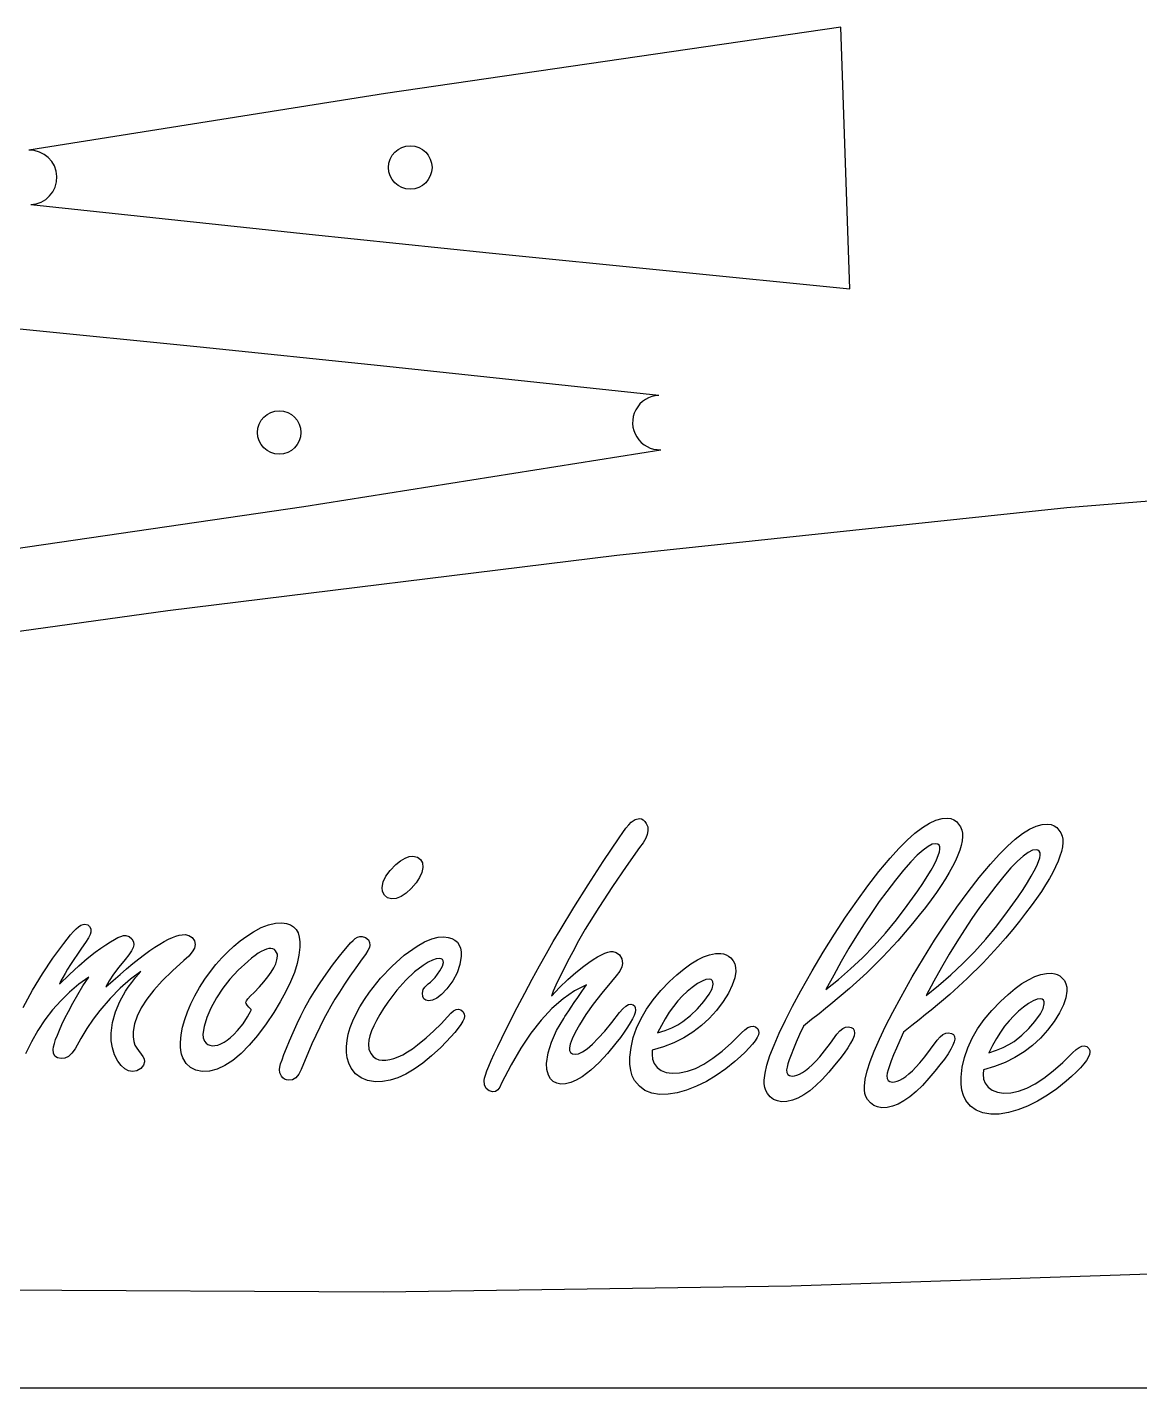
# Model space of a CAD drawing. Extents: x 0 to 1200, y 0 to 400.
# Drawn here: x 548 to 752.6, y -0.1 to 250.2 of the extents above; entities that cross this region are included whole.
import ezdxf

# ---------------------------------------------------------------- set-up
doc = ezdxf.new("R2010")
doc.units = 0
doc.header["$MEASUREMENT"] = 0
doc.layers.add('SLD-0', color=179, linetype='Continuous')

msp = doc.modelspace()

# ---------------------------------------------------------------- linework, layer by layer
at = {"layer": 'SLD-0', "color": 179, "linetype": 'Continuous'}
for p, q in [((697.574276, 250.182325), (613.890983, 238.00172)), ((699.254189, 202.079688), (697.574408, 250.182325)), ((613.890983, 238.00172), (548.273151, 227.554717)), ((548.62203, 217.560808), (599.81925, 212.125131)), ((599.81925, 212.125131), (632.956975, 208.705106)), ((632.956975, 208.705106), (666.10208, 205.357355)), ((666.10208, 205.357355), (699.254189, 202.079688)), ((579.796098, 191.317666), (546.650993, 194.665417)), ((612.933822, 187.897641), (579.796098, 191.317666)), ((664.130825, 182.461963), (612.933822, 187.897641)), ((598.86209, 162.021052), (664.479922, 172.468055)), ((739.150846, 161.835961), (822.061737, 168.697459)), ((515.178579, 149.840447), (598.86209, 162.021052)), ((656.4176, 153.080137), (739.150846, 161.835961)), ((573.846002, 142.908124), (656.4176, 153.080137)), ((433.404915, 123.248859), (573.846002, 142.908124)), ((657.484991, 102.090386), (658.074479, 102.893093)), ((658.074479, 102.893093), (658.588714, 103.507666)), ((658.588714, 103.507666), (659.015152, 103.946646)), ((659.015152, 103.946646), (659.792774, 104.485965)), ((659.792774, 104.485965), (660.570397, 104.623931)), ((660.570397, 104.623931), (660.934124, 104.561219)), ((660.934124, 104.561219), (661.260224, 104.385627)), ((661.260224, 104.385627), (661.548697, 104.122239)), ((661.548697, 104.122239), (661.812085, 103.74597)), ((661.812085, 103.74597), (662.088015, 103.09377)), ((662.088015, 103.09377), (662.138185, 102.366316)), ((711.237634, 101.948725), (712.604745, 102.989736)), ((712.604745, 102.989736), (713.88406, 103.792443)), ((713.88406, 103.792443), (715.088121, 104.344304)), ((715.088121, 104.344304), (716.204385, 104.657862)), ((716.204385, 104.657862), (717.245396, 104.720573)), ((717.245396, 104.720573), (717.847427, 104.620235)), ((717.847427, 104.620235), (718.386746, 104.407016)), ((718.386746, 104.407016), (718.863353, 104.068374)), ((718.863353, 104.068374), (719.264707, 103.616851)), ((719.264707, 103.616851), (719.615891, 103.090074)), ((719.615891, 103.090074), (719.854195, 102.525671)), ((731.034146, 101.888605), (732.31346, 102.691312)), ((732.31346, 102.691312), (733.517521, 103.243173)), ((733.517521, 103.243173), (734.633786, 103.556731)), ((734.633786, 103.556731), (735.674797, 103.619442)), ((735.674797, 103.619442), (736.276827, 103.519104)), ((736.276827, 103.519104), (736.816146, 103.305885)), ((736.816146, 103.305885), (737.292754, 102.967243)), ((737.292754, 102.967243), (737.694107, 102.51572)), ((653.922978, 96.747366), (656.820249, 101.112086)), ((656.820249, 101.112086), (657.484991, 102.090386)), ((661.247681, 100.183956), (660.595482, 99.28091)), ((661.724289, 100.999206), (661.247681, 100.183956)), ((662.012762, 101.726659), (661.724289, 100.999206)), ((662.138185, 102.366316), (662.012762, 101.726659)), ((708.277651, 99.114165), (709.79527, 100.656868)), ((709.79527, 100.656868), (711.237634, 101.948725)), ((719.904364, 100.531445), (719.728772, 99.703653)), ((719.854195, 102.525671), (719.979618, 101.936183)), ((719.99216, 101.309068), (719.904364, 100.531445)), ((719.979618, 101.936183), (719.99216, 101.309068)), ((728.22467, 99.555737), (729.667035, 100.847594)), ((729.667035, 100.847594), (731.034146, 101.888605)), ((737.694107, 102.51572), (738.045292, 101.988943)), ((738.045292, 101.988943), (738.283595, 101.42454)), ((738.283595, 101.42454), (738.409019, 100.835051)), ((738.421561, 100.207936), (738.333765, 99.430314)), ((738.409019, 100.835051), (738.421561, 100.207936)), ((617.462672, 97.361344), (618.202668, 97.637274)), ((618.202668, 97.637274), (618.905037, 97.699986)), ((618.904966, 97.699986), (619.745371, 97.524394)), ((660.595482, 99.28091), (658.099564, 95.794151)), ((706.672237, 97.333158), (708.277651, 99.114165)), ((711.65153, 97.885019), (710.460012, 96.655874)), ((712.717626, 98.838234), (711.65153, 97.885019)), ((713.633214, 99.515519), (712.717626, 98.838234)), ((714.423379, 99.90433), (713.633214, 99.515519)), ((715.075578, 100.004668), (714.423379, 99.90433)), ((715.426763, 99.929414), (715.075578, 100.004668)), ((715.201001, 97.032143), (715.527101, 97.822308)), ((715.665067, 99.74128), (715.426763, 99.929414)), ((715.527101, 97.822308), (715.74032, 98.48705)), ((715.803032, 99.440265), (715.665067, 99.74128)), ((715.74032, 98.48705), (715.828116, 99.026369)), ((715.828116, 99.026369), (715.803032, 99.440265)), ((719.114199, 97.885019), (718.675219, 96.881635)), ((719.465384, 98.825692), (719.114199, 97.885019)), ((719.728772, 99.703653), (719.465384, 98.825692)), ((725.101637, 96.232027), (726.707052, 98.013034)), ((726.707052, 98.013034), (728.22467, 99.555737)), ((731.147026, 97.737103), (730.080931, 96.783888)), ((732.062614, 98.414387), (731.147026, 97.737103)), ((732.852779, 98.803199), (732.062614, 98.414387)), ((733.504979, 98.903537), (732.852779, 98.803199)), ((733.856163, 98.828283), (733.504979, 98.903537)), ((734.094467, 98.640149), (733.856163, 98.828283)), ((734.232432, 98.339134), (734.094467, 98.640149)), ((734.169721, 97.385919), (734.257517, 97.925238)), ((734.257517, 97.925238), (734.232432, 98.339134)), ((737.894784, 97.724561), (737.5436, 96.783888)), ((738.158172, 98.602522), (737.894784, 97.724561)), ((738.333765, 99.430314), (738.158172, 98.602522)), ((614.728451, 95.091187), (615.794546, 96.169825)), ((615.794546, 96.169825), (616.647423, 96.872194)), ((616.647423, 96.872194), (617.462672, 97.361344)), ((619.745371, 97.524394), (620.322317, 97.12304)), ((620.322317, 97.12304), (620.648417, 96.483383)), ((620.723671, 95.617964), (620.548078, 94.702376)), ((620.648417, 96.483383), (620.723671, 95.617964)), ((651.138587, 92.470441), (653.922978, 96.747366)), ((658.099564, 95.794151), (655.591104, 92.131799)), ((704.6153, 94.874867), (706.672237, 97.333158)), ((709.130528, 95.125713), (707.663079, 93.319622)), ((710.460012, 96.655874), (709.130528, 95.125713)), ((713.495249, 93.971822), (714.185075, 95.113171)), ((714.185075, 95.113171), (714.749479, 96.129097)), ((714.749479, 96.129097), (715.201001, 97.032143)), ((718.148442, 95.828082), (717.533869, 94.711817)), ((718.675219, 96.881635), (718.148442, 95.828082)), ((723.0447, 93.773736), (725.101637, 96.232027)), ((728.889412, 95.554743), (727.559928, 94.024582)), ((730.080931, 96.783888), (728.889412, 95.554743)), ((733.178879, 95.027966), (733.630402, 95.931012)), ((733.630402, 95.931012), (733.956502, 96.721177)), ((733.956502, 96.721177), (734.169721, 97.385919)), ((737.104619, 95.780504), (736.577843, 94.726951)), ((737.5436, 96.783888), (737.104619, 95.780504)), ((613.248459, 91.955612), (613.449136, 92.984081)), ((613.449136, 92.984081), (613.950828, 94.037634)), ((613.950828, 94.037634), (614.728451, 95.091187)), ((619.481983, 92.783404), (618.591479, 91.767477)), ((620.134182, 93.761703), (619.481983, 92.783404)), ((620.548078, 94.702376), (620.134182, 93.761703)), ((702.570905, 92.253526), (704.6153, 94.874867)), ((707.663079, 93.319622), (706.057664, 91.2376)), ((711.751869, 91.325396), (712.679999, 92.705049)), ((712.679999, 92.705049), (713.495249, 93.971822)), ((716.831501, 93.545383), (716.041336, 92.316238)), ((717.533869, 94.711817), (716.831501, 93.545383)), ((721.000305, 91.152395), (723.0447, 93.773736)), ((727.559928, 94.024582), (726.092479, 92.218491)), ((731.109399, 91.603918), (731.924649, 92.870691)), ((731.924649, 92.870691), (732.614476, 94.01204)), ((732.614476, 94.01204), (733.178879, 95.027966)), ((735.96327, 93.610686), (735.260901, 92.444252)), ((736.577843, 94.726951), (735.96327, 93.610686)), ((613.336255, 91.203074), (613.248459, 91.955612)), ((613.68744, 90.563417), (613.336255, 91.203074)), ((614.251843, 90.074267), (613.68744, 90.563417)), ((616.722677, 90.300028), (615.832173, 89.948844)), ((617.638265, 90.902059), (616.722677, 90.300028)), ((618.591479, 91.767477), (617.638265, 90.902059)), ((648.492161, 88.256228), (651.138587, 92.470441)), ((655.591104, 92.131799), (653.082644, 88.293855)), ((700.513967, 89.456593), (702.570905, 92.253526)), ((706.057664, 91.2376), (704.678011, 89.356255)), ((709.820354, 88.616259), (711.751869, 91.325396)), ((715.163375, 91.036923), (714.197617, 89.694897)), ((716.041336, 92.316238), (715.163375, 91.036923)), ((718.943368, 88.355462), (721.000305, 91.152395)), ((724.487065, 90.136469), (723.107412, 88.255124)), ((726.092479, 92.218491), (724.487065, 90.136469)), ((728.249755, 87.515128), (730.181269, 90.224265)), ((730.181269, 90.224265), (731.109399, 91.603918)), ((734.470736, 91.215107), (733.592775, 89.935792)), ((735.260901, 92.444252), (734.470736, 91.215107)), ((614.979297, 89.87359), (614.251843, 90.074267)), ((615.832173, 89.948844), (614.979297, 89.87359)), ((645.971159, 84.117269), (648.492161, 88.256228)), ((653.082644, 88.293855), (650.574183, 84.280319)), ((698.469572, 86.49661), (700.513967, 89.456593)), ((704.678011, 89.356255), (703.285816, 87.374571)), ((707.838671, 86.032545), (709.820354, 88.616259)), ((713.144064, 88.302702), (712.002715, 86.847795)), ((714.197617, 89.694897), (713.144064, 88.302702)), ((716.898973, 85.395479), (718.943368, 88.355462)), ((723.107412, 88.255124), (721.715216, 86.27344)), ((732.627018, 88.593766), (731.573465, 87.201571)), ((733.592775, 89.935792), (732.627018, 88.593766)), ((557.863888, 85.000625), (558.252699, 85.151132)), ((558.252699, 85.151132), (558.591341, 85.188759)), ((558.591341, 85.188759), (559.105576, 85.063336)), ((591.0216, 84.586102), (592.376168, 85.100337)), ((592.376168, 85.100337), (593.642941, 85.388809)), ((593.642941, 85.388809), (594.834459, 85.438979)), ((594.834227, 85.438979), (595.662251, 85.326098)), ((595.662251, 85.326098), (596.377162, 85.075252)), ((696.412635, 83.373577), (698.469572, 86.49661)), ((701.89362, 85.280007), (700.501425, 83.072562)), ((703.285816, 87.374571), (701.89362, 85.280007)), ((705.806818, 83.574254), (707.838671, 86.032545)), ((710.773569, 85.330176), (709.456628, 83.762389)), ((712.002715, 86.847795), (710.773569, 85.330176)), ((714.842035, 82.272446), (716.898973, 85.395479)), ((721.715216, 86.27344), (720.323021, 84.178876)), ((726.268071, 84.931414), (728.249755, 87.515128)), ((730.432115, 85.746664), (729.20297, 84.229045)), ((731.573465, 87.201571), (730.432115, 85.746664)), ((555.355428, 82.479622), (555.932374, 83.219618)), ((555.932374, 83.219618), (556.471693, 83.834191)), ((556.471693, 83.834191), (556.985927, 84.335883)), ((556.985927, 84.335883), (557.43745, 84.724694)), ((557.43745, 84.724694), (557.863888, 85.000625)), ((559.243541, 82.680299), (558.69168, 81.827423)), ((559.105576, 85.063336), (559.45676, 84.787405)), ((559.569641, 83.307414), (559.243541, 82.680299)), ((559.45676, 84.787405), (559.657437, 84.335883)), ((559.695064, 83.72131), (559.569641, 83.307414)), ((559.657437, 84.335883), (559.695064, 83.72131)), ((564.009615, 82.404368), (564.661815, 82.730468)), ((564.661815, 82.730468), (565.226219, 82.968772)), ((565.226219, 82.968772), (565.702826, 83.094195)), ((565.702826, 83.094195), (566.091637, 83.131822)), ((566.091637, 83.131822), (566.70621, 82.95623)), ((566.70621, 82.95623), (567.220444, 82.517249)), ((573.95566, 82.441995), (574.670571, 82.768095)), ((574.670571, 82.768095), (575.335313, 83.018941)), ((575.335313, 83.018941), (575.949886, 83.181991)), ((575.949886, 83.181991), (576.501747, 83.269787)), ((576.501747, 83.269787), (577.003439, 83.282329)), ((577.003439, 83.282329), (577.730892, 83.131822)), ((577.730892, 83.131822), (578.345465, 82.74301)), ((578.345465, 82.74301), (578.771903, 82.153522)), ((587.158571, 82.152896), (588.362632, 83.030857)), ((588.362632, 83.030857), (589.591777, 83.821022)), ((589.591777, 83.821022), (591.0216, 84.586102)), ((596.377162, 85.075252), (596.96665, 84.711525)), ((596.96665, 84.711525), (597.443258, 84.209833)), ((597.443258, 84.209833), (597.794442, 83.59526)), ((597.794442, 83.59526), (598.020203, 82.842722)), ((598.020203, 82.842722), (598.133084, 81.964761)), ((608.319335, 82.561429), (608.733231, 82.799732)), ((608.733231, 82.799732), (609.134585, 82.925155)), ((609.134585, 82.925155), (609.548481, 82.95024)), ((609.548468, 82.95024), (610.213223, 82.762106)), ((610.213223, 82.762106), (610.714915, 82.310583)), ((622.359249, 82.505748), (623.525683, 82.794221)), ((623.525683, 82.794221), (624.604321, 82.856932)), ((624.604124, 82.856932), (625.394486, 82.756594)), ((625.394486, 82.756594), (626.07177, 82.555917)), ((644.729471, 82.035247), (645.971159, 84.117269)), ((650.574183, 84.280319), (649.382665, 82.123043)), ((694.355698, 80.074952), (696.412635, 83.373577)), ((700.501425, 83.072562), (699.096687, 80.764779)), ((703.724796, 81.241386), (705.806818, 83.574254)), ((709.456628, 83.762389), (708.05189, 82.144432)), ((720.323021, 84.178876), (718.930825, 81.971431)), ((724.236219, 82.473123), (726.268071, 84.931414)), ((727.886028, 82.661258), (726.48129, 81.043301)), ((729.20297, 84.229045), (727.886028, 82.661258)), ((552.721545, 78.955236), (554.728313, 81.626746)), ((554.728313, 81.626746), (555.355428, 82.479622)), ((557.939142, 80.773869), (557.211688, 79.707774)), ((558.69168, 81.827423), (557.939142, 80.773869)), ((560.497771, 80.058958), (561.513697, 80.798954)), ((561.513697, 80.798954), (562.429285, 81.426069)), ((562.429285, 81.426069), (563.26962, 81.965388)), ((563.26962, 81.965388), (564.009615, 82.404368)), ((567.170275, 80.309804), (566.668583, 79.569808)), ((567.483833, 80.924377), (567.170275, 80.309804)), ((567.220444, 82.517249), (567.534002, 81.97793)), ((567.609256, 81.413527), (567.483833, 80.924377)), ((567.534002, 81.97793), (567.609256, 81.413527)), ((569.553312, 79.63252), (570.544154, 80.347431)), ((570.544154, 80.347431), (571.472284, 80.999631)), ((571.472284, 80.999631), (572.362788, 81.551492)), ((572.362788, 81.551492), (573.178037, 82.040642)), ((573.178037, 82.040642), (573.95566, 82.441995)), ((578.332923, 80.12167), (577.680723, 79.344047)), ((578.734276, 80.811496), (578.332923, 80.12167)), ((578.884784, 81.438611), (578.734276, 80.811496)), ((578.771903, 82.153522), (578.884784, 81.438611)), ((583.759608, 79.004778), (584.86333, 80.146128)), ((584.86333, 80.146128), (585.992137, 81.187139)), ((585.992137, 81.187139), (587.158571, 82.152896)), ((591.034142, 80.183755), (590.482281, 79.845113)), ((591.535834, 80.434601), (591.034142, 80.183755)), ((591.999899, 80.610193), (591.535834, 80.434601)), ((592.413795, 80.710531), (591.999899, 80.610193)), ((592.790064, 80.735616), (592.413795, 80.710531)), ((593.128706, 80.672904), (592.790064, 80.735616)), ((593.429721, 80.534939), (593.128706, 80.672904)), ((593.655483, 80.309178), (593.429721, 80.534939)), ((593.843617, 80.020705), (593.655483, 80.309178)), ((598.133084, 80.961377), (597.957492, 79.493928)), ((598.133084, 81.964761), (598.133084, 80.961377)), ((605.396979, 79.300431), (606.187144, 80.303815)), ((606.187144, 80.303815), (606.864428, 81.131606)), ((606.864428, 81.131606), (607.441374, 81.771264)), ((607.441374, 81.771264), (607.905439, 82.222787)), ((607.905439, 82.222787), (608.319335, 82.561429)), ((610.639661, 80.341441), (610.20068, 79.639073)), ((610.903049, 80.905845), (610.639661, 80.341441)), ((610.714915, 82.310583), (610.953218, 81.833975)), ((611.01593, 81.357368), (610.903049, 80.905845)), ((610.953218, 81.833975), (611.01593, 81.357368)), ((617.317244, 79.495596), (619.687739, 81.188806)), ((619.687739, 81.188806), (621.067392, 81.966429)), ((621.067392, 81.966429), (622.359249, 82.505748)), ((626.07177, 82.555917), (626.636173, 82.267444)), ((626.636173, 82.267444), (627.100238, 81.878633)), ((627.100238, 81.878633), (627.438881, 81.376941)), ((627.438881, 81.376941), (627.664642, 80.787453)), ((627.664642, 80.787453), (627.790065, 80.110168)), ((627.790065, 80.110168), (627.790065, 79.320003)), ((643.462699, 79.827802), (644.729471, 82.035247)), ((648.304027, 80.14136), (647.350812, 78.34781)), ((649.382665, 82.123043), (648.304027, 80.14136)), ((654.75077, 80.066106), (655.239919, 80.166444)), ((655.239919, 80.166444), (655.666357, 80.191529)), ((655.666357, 80.191529), (656.293473, 80.015936)), ((699.096687, 80.764779), (697.69195, 78.356657)), ((701.580063, 79.046484), (703.724796, 81.241386)), ((708.05189, 82.144432), (705.342753, 79.209534)), ((712.785098, 78.973821), (714.842035, 82.272446)), ((718.930825, 81.971431), (717.526088, 79.663648)), ((720.009463, 77.945353), (722.154197, 80.140255)), ((722.154197, 80.140255), (724.236219, 82.473123)), ((726.48129, 81.043301), (723.772154, 78.108403)), ((550.815115, 76.095591), (552.721545, 78.955236)), ((555.957458, 77.776259), (555.418139, 76.923383)), ((556.559489, 78.70439), (555.957458, 77.776259)), ((557.211688, 79.707774), (556.559489, 78.70439)), ((557.449992, 77.537956), (559.030322, 78.905066)), ((559.030322, 78.905066), (560.497771, 80.058958)), ((565.966214, 78.70439), (564.812323, 77.299652)), ((566.668583, 79.569808), (565.966214, 78.70439)), ((566.254687, 77.011179), (567.408579, 77.964394)), ((567.408579, 77.964394), (568.499759, 78.842355)), ((568.499759, 78.842355), (569.553312, 79.63252)), ((576.777678, 78.503713), (574.670571, 76.609825)), ((577.680723, 79.344047), (576.777678, 78.503713)), ((581.665043, 76.483776), (582.693512, 77.788175)), ((582.693512, 77.788175), (583.759608, 79.004778)), ((588.538224, 78.352579), (586.794844, 76.747164)), ((589.228051, 78.929525), (588.538224, 78.352579)), ((589.88025, 79.418674), (589.228051, 78.929525)), ((590.482281, 79.845113), (589.88025, 79.418674)), ((593.329383, 77.16106), (593.680567, 77.92614)), ((593.680567, 77.92614), (593.906329, 78.653594)), ((593.981583, 79.66952), (593.843617, 80.020705)), ((593.906329, 78.653594), (594.006667, 79.330878)), ((594.006667, 79.330878), (593.981583, 79.66952)), ((597.61885, 77.951225), (597.104616, 76.320726)), ((597.957492, 79.493928), (597.61885, 77.951225)), ((602.938688, 76.014348), (604.117664, 77.644847)), ((604.117664, 77.644847), (605.396979, 79.300431)), ((609.59865, 78.823823), (608.419674, 77.193324)), ((610.20068, 79.639073), (609.59865, 78.823823)), ((615.072172, 77.513912), (617.317244, 79.495596)), ((620.791461, 77.626793), (619.198589, 76.422732)), ((621.732134, 78.191196), (620.791461, 77.626793)), ((622.534841, 78.59255), (621.732134, 78.191196)), ((623.199583, 78.818311), (622.534841, 78.59255)), ((623.738902, 78.881023), (623.199583, 78.818311)), ((624.090086, 78.818311), (623.738902, 78.881023)), ((624.32839, 78.680346), (624.090086, 78.818311)), ((624.466355, 78.454585), (624.32839, 78.680346)), ((624.32839, 77.476285), (624.503982, 78.153569)), ((624.503982, 78.153569), (624.466355, 78.454585)), ((627.551761, 77.802385), (627.037527, 76.284767)), ((627.790065, 79.320003), (627.551761, 77.802385)), ((642.1583, 77.520019), (643.462699, 79.827802)), ((647.350812, 78.34781), (646.52302, 76.717311)), ((650.33588, 77.507476), (651.238925, 78.159676)), ((651.238925, 78.159676), (652.079259, 78.72408)), ((652.079259, 78.72408), (652.856882, 79.188145)), ((652.856882, 79.188145), (653.559251, 79.576956)), ((653.559251, 79.576956), (654.186366, 79.865429)), ((654.186366, 79.865429), (654.75077, 80.066106)), ((656.293473, 80.015936), (656.882961, 79.551871)), ((656.882961, 79.551871), (657.347026, 78.811876)), ((657.472449, 77.984084), (657.321941, 77.356969)), ((657.347026, 78.811876), (657.472449, 77.984084)), ((668.762104, 76.995982), (670.016334, 77.91157)), ((670.016334, 77.91157), (671.232937, 78.639023)), ((671.232937, 78.639023), (672.374286, 79.203427)), ((672.374286, 79.203427), (673.478009, 79.579696)), ((673.478009, 79.579696), (674.531562, 79.792915)), ((674.531562, 79.792915), (675.522404, 79.818)), ((675.522404, 79.818), (676.036638, 79.742746)), ((676.036638, 79.742746), (676.513246, 79.579696)), ((676.513246, 79.579696), (676.952226, 79.341392)), ((676.952226, 79.341392), (677.366122, 79.00275)), ((677.366122, 79.00275), (677.805103, 78.475974)), ((677.805103, 78.475974), (678.093576, 77.899028)), ((678.093576, 77.899028), (678.256625, 77.246828)), ((692.29876, 76.600735), (694.355698, 80.074952)), ((697.69195, 78.356657), (696.287212, 75.835655)), ((699.397702, 76.964462), (701.580063, 79.046484)), ((705.342753, 79.209534), (702.395312, 76.287178)), ((710.728161, 75.499604), (712.785098, 78.973821)), ((717.526088, 79.663648), (716.12135, 77.255526)), ((717.827103, 75.863331), (720.009463, 77.945353)), ((723.772154, 78.108403), (720.824713, 75.186046)), ((548.983939, 73.072897), (550.815115, 76.095591)), ((553.900498, 74.189161), (555.731697, 75.970168)), ((554.540178, 75.418307), (554.188994, 74.766107)), ((554.941532, 76.133218), (554.540178, 75.418307)), ((555.418139, 76.923383), (554.941532, 76.133218)), ((555.731697, 75.970168), (557.449992, 77.537956)), ((559.29371, 75.481018), (557.475077, 74.164077)), ((558.240157, 73.850519), (559.29371, 75.481018)), ((563.846565, 75.98271), (563.068943, 74.778649)), ((563.783854, 74.866446), (565.050626, 75.970168)), ((564.812323, 77.299652), (563.846565, 75.98271)), ((565.050626, 75.970168), (566.254687, 77.011179)), ((566.969598, 75.117292), (565.088253, 73.461708)), ((568.850943, 76.522029), (566.969598, 75.117292)), ((567.19536, 74.502719), (567.96044, 75.455934)), ((567.96044, 75.455934), (568.850943, 76.522029)), ((574.670571, 76.609825), (572.826853, 74.803734)), ((579.68336, 73.56142), (580.674202, 75.091581)), ((580.674202, 75.091581), (581.665043, 76.483776)), ((585.264684, 75.091581), (583.9352, 73.410912)), ((586.794844, 76.747164), (585.264684, 75.091581)), ((591.523292, 74.602431), (592.250745, 75.505476)), ((592.250745, 75.505476), (592.852776, 76.358353)), ((592.852776, 76.358353), (593.329383, 77.16106)), ((597.104616, 76.320726), (596.414789, 74.602431)), ((601.834966, 74.421476), (602.938688, 76.014348)), ((607.328493, 75.638079), (606.312567, 74.145545)), ((608.419674, 77.193324), (607.328493, 75.638079)), ((610.945755, 72.722753), (612.952523, 75.256298)), ((612.952523, 75.256298), (615.072172, 77.513912)), ((619.198589, 76.422732), (617.593174, 74.905113)), ((622.158572, 74.553929), (622.986364, 75.419348)), ((622.986364, 75.419348), (623.851783, 76.623409)), ((623.851783, 76.623409), (624.32839, 77.476285)), ((627.037527, 76.284767), (626.23482, 74.77969)), ((639.474247, 72.540725), (640.828816, 75.086812)), ((640.828816, 75.086812), (642.1583, 77.520019)), ((645.808109, 75.274947), (645.206079, 73.995632)), ((646.52302, 76.717311), (645.808109, 75.274947)), ((647.375897, 75.036643), (648.855888, 76.341042)), ((648.855888, 76.341042), (650.33588, 77.507476)), ((656.306015, 75.6763), (655.440596, 74.635289)), ((656.93313, 76.591888), (656.306015, 75.6763)), ((657.321941, 77.356969), (656.93313, 76.591888)), ((666.090594, 74.650572), (667.457705, 75.917344)), ((667.457705, 75.917344), (668.762104, 76.995982)), ((673.390213, 75.102095), (672.800725, 75.026841)), ((673.728855, 75.026841), (673.390213, 75.102095)), ((678.081033, 75.315314), (677.62951, 73.98583)), ((678.28171, 76.531917), (678.081033, 75.315314)), ((678.256625, 77.246828), (678.28171, 76.531917)), ((690.241823, 72.963468), (692.29876, 76.600735)), ((696.287212, 75.835655), (694.869932, 73.201772)), ((697.152631, 75.020405), (699.397702, 76.964462)), ((702.395312, 76.287178), (699.197026, 73.389906)), ((708.671223, 71.862337), (710.728161, 75.499604)), ((716.12135, 77.255526), (714.716612, 74.734524)), ((715.582031, 73.919274), (717.827103, 75.863331)), ((720.824713, 75.186046), (717.626426, 72.288775)), ((732.130087, 75.000503), (733.271436, 75.564907)), ((733.271436, 75.564907), (734.375158, 75.941176)), ((734.375158, 75.941176), (735.428712, 76.154395)), ((735.428712, 76.154395), (736.419553, 76.17948)), ((736.419553, 76.17948), (736.933788, 76.104226)), ((736.933788, 76.104226), (737.410395, 75.941176)), ((737.410395, 75.941176), (737.849376, 75.702872)), ((737.849376, 75.702872), (738.263272, 75.36423)), ((738.263272, 75.36423), (738.702252, 74.837453)), ((547.240559, 69.862068), (548.983939, 73.072897)), ((554.188994, 74.766107), (553.900521, 74.189161)), ((555.756781, 72.70917), (554.138825, 71.12884)), ((557.475077, 74.164077), (555.756781, 72.70917)), ((557.261858, 72.245105), (558.240157, 73.850519)), ((562.466912, 73.674927), (563.783854, 74.866446)), ((563.068943, 74.778649), (562.466912, 73.674927)), ((565.088253, 73.461708), (563.21945, 71.542736)), ((565.000457, 70.990875), (566.079095, 72.909847)), ((566.079095, 72.909847), (566.568245, 73.649842)), ((566.568245, 73.649842), (567.19536, 74.502719)), ((571.259065, 73.060354), (569.954666, 71.392228)), ((572.826853, 74.803734), (571.259065, 73.060354)), ((578.817941, 72.056344), (579.68336, 73.56142)), ((583.9352, 73.410912), (582.806393, 71.680075)), ((589.039916, 72.018717), (589.692116, 72.670916)), ((589.692116, 72.670916), (590.670415, 73.661758)), ((590.670415, 73.661758), (591.523292, 74.602431)), ((595.54937, 72.796339), (594.520902, 70.914994)), ((596.414789, 74.602431), (595.54937, 72.796339)), ((599.890909, 71.323527), (600.819039, 72.853688)), ((600.819039, 72.853688), (601.834966, 74.421476)), ((605.384437, 72.728265), (604.544103, 71.386239)), ((606.312567, 74.145545), (605.384437, 72.728265)), ((610.005083, 71.3431), (610.945755, 72.722753)), ((615.962675, 73.061395), (614.307092, 70.891577)), ((617.593174, 74.905113), (615.962675, 73.061395)), ((620.67858, 72.534619), (620.804003, 73.174276)), ((620.804003, 73.174276), (621.079934, 73.650883)), ((621.079934, 73.650883), (621.205357, 73.763764)), ((621.205357, 73.763764), (621.418576, 73.951899)), ((621.418576, 73.951899), (621.744676, 74.215287)), ((621.744676, 74.215287), (622.158572, 74.553929)), ((625.14364, 73.287157), (624.190425, 72.296315)), ((626.23482, 74.77969), (625.14364, 73.287157)), ((644.365686, 71.988864), (645.870821, 73.581736)), ((644.729471, 72.904452), (644.365745, 71.988864)), ((645.206079, 73.995632), (644.729471, 72.904452)), ((645.870821, 73.581736), (647.375897, 75.036643)), ((648.630127, 72.916994), (646.52302, 71.462087)), ((650.799945, 74.045801), (648.630127, 72.916994)), ((649.244699, 71.75056), (649.972153, 72.84174)), ((649.972153, 72.84174), (650.799945, 74.045801)), ((655.440596, 74.635289), (653.634505, 72.528183)), ((663.067899, 71.301778), (664.485179, 72.982446)), ((664.485179, 72.982446), (666.090594, 74.650572)), ((669.364134, 72.844481), (668.486173, 72.004146)), ((670.26718, 73.584476), (669.364134, 72.844481)), ((671.232937, 74.274303), (670.26718, 73.584476)), ((672.085814, 74.75091), (671.232937, 74.274303)), ((672.800725, 75.026841), (672.085814, 74.75091)), ((673.390213, 72.355331), (673.916989, 73.321088)), ((673.967159, 74.851249), (673.728855, 75.026841)), ((673.916989, 73.321088), (674.117666, 74.186507)), ((674.092582, 74.575318), (673.967159, 74.851249)), ((674.117666, 74.186507), (674.092582, 74.575318)), ((677.62951, 73.98583), (676.914599, 72.530923)), ((688.736747, 70.14145), (690.241823, 72.963468)), ((694.869894, 73.201772), (697.152631, 75.020405)), ((699.197026, 73.389906), (695.772978, 70.492635)), ((713.299173, 72.10064), (715.582031, 73.919274)), ((714.716612, 74.734524), (713.299332, 72.10064)), ((728.354854, 72.278824), (729.659253, 73.357462)), ((729.659253, 73.357462), (730.913483, 74.27305)), ((730.913483, 74.27305), (732.130087, 75.000503)), ((738.702252, 74.837453), (738.990725, 74.260508)), ((739.17886, 72.893397), (738.978183, 71.676794)), ((738.990725, 74.260508), (739.153775, 73.608308)), ((739.153775, 73.608308), (739.17886, 72.893397)), ((554.138825, 71.12884), (552.633749, 69.435629)), ((555.568647, 69.172241), (556.371354, 70.689859)), ((556.371354, 70.689859), (557.261858, 72.245105)), ((563.21945, 71.542736), (561.338105, 69.360376)), ((564.19775, 69.05936), (565.000457, 70.990875)), ((569.954666, 71.392228), (568.926197, 69.811898)), ((577.438288, 69.096361), (578.065403, 70.56381)), ((578.065403, 70.56381), (578.817941, 72.056344)), ((582.806393, 71.680075), (581.765382, 69.761103)), ((588.18704, 70.877367), (588.287378, 71.115671)), ((588.237209, 70.613979), (588.18704, 70.877367)), ((588.425343, 70.300422), (588.237209, 70.613979)), ((588.287378, 71.115671), (588.575851, 71.49194)), ((588.738901, 69.936695), (588.425343, 70.300422)), ((588.575851, 71.49194), (589.039916, 72.018717)), ((594.520902, 70.914994), (593.316841, 68.945853)), ((599.050575, 69.830993), (599.890909, 71.323527)), ((603.791565, 70.119466), (603.11428, 68.915405)), ((604.544103, 71.386239), (603.791565, 70.119466)), ((609.177291, 70.001074), (610.005083, 71.3431)), ((614.307092, 70.891577), (613.504384, 69.700059)), ((620.716207, 71.932588), (620.67858, 72.534619)), ((620.904342, 71.50615), (620.716207, 71.932588)), ((621.255526, 71.217677), (620.904342, 71.50615)), ((621.769761, 71.104796), (621.255526, 71.217677)), ((622.509756, 71.205135), (621.769761, 71.104796)), ((623.312464, 71.606488), (622.509756, 71.205135)), ((624.190425, 72.296315), (623.312464, 71.606488)), ((638.094594, 69.881757), (639.474247, 72.540725)), ((646.52302, 71.462087), (644.478625, 69.681081)), ((648.028096, 69.969554), (648.5925, 70.797345)), ((648.5925, 70.797345), (649.244699, 71.75056)), ((652.066717, 70.49633), (650.699606, 68.564816)), ((653.634505, 72.528183), (652.066717, 70.49633)), ((657.484991, 69.630911), (658.036852, 70.120061)), ((658.036852, 70.120061), (658.538544, 70.408534)), ((658.538544, 70.408534), (659.002609, 70.483788)), ((659.002609, 70.483788), (659.391421, 70.395992)), ((659.391421, 70.395992), (659.654809, 70.195315)), ((659.654809, 70.195315), (659.805317, 69.869215)), ((661.863838, 69.583482), (663.067899, 71.301778)), ((666.83059, 70.085174), (666.052967, 68.993994)), ((667.645839, 71.088558), (666.83059, 70.085174)), ((668.486173, 72.004146), (667.645839, 71.088558)), ((671.258022, 69.658736), (672.399371, 70.963135)), ((672.399371, 70.963135), (673.390213, 72.355331)), ((675.9363, 70.963135), (674.732239, 69.345179)), ((676.914599, 72.530923), (675.9363, 70.963135)), ((687.407263, 67.545194), (688.736747, 70.14145)), ((695.772978, 70.492635), (694.769594, 69.677385)), ((707.166147, 69.040319), (708.671223, 71.862337)), ((717.626426, 72.288775), (714.202378, 69.391504)), ((725.382329, 69.343926), (726.987743, 71.012052)), ((726.987743, 71.012052), (728.354854, 72.278824)), ((732.130087, 70.635783), (731.164329, 69.945956)), ((732.982963, 71.11239), (732.130087, 70.635783)), ((733.697874, 71.388321), (732.982963, 71.11239)), ((734.287362, 71.463574), (733.697874, 71.388321)), ((734.626004, 71.388321), (734.287362, 71.463574)), ((734.864308, 71.212728), (734.626004, 71.388321)), ((734.814139, 69.682568), (735.014816, 70.547987)), ((734.989731, 70.936798), (734.864308, 71.212728)), ((735.014816, 70.547987), (734.989731, 70.936798)), ((738.52666, 70.34731), (737.811749, 68.892403)), ((738.978183, 71.676794), (738.52666, 70.34731)), ((551.241553, 67.591911), (549.949696, 65.635312)), ((552.633749, 69.435629), (551.241553, 67.591911)), ((554.377128, 66.764119), (554.92899, 67.905469)), ((554.92899, 67.905469), (555.568647, 69.172241)), ((560.134044, 67.742419), (558.96761, 66.011581)), ((561.338105, 69.360376), (560.134044, 67.742419)), ((563.670973, 67.127846), (564.19775, 69.05936)), ((568.173659, 68.29428), (567.684509, 66.864458)), ((568.926197, 69.811898), (568.173659, 68.29428)), ((576.547785, 66.236716), (576.936596, 67.653996)), ((576.936596, 67.653996), (577.438288, 69.096361)), ((580.987759, 68.017723), (580.498609, 66.412308)), ((581.765382, 69.761103), (580.987759, 68.017723)), ((587.672805, 66.851289), (588.500597, 68.143146)), ((588.500597, 68.143146), (588.826697, 68.720092)), ((589.190382, 69.510257), (588.738901, 69.936695)), ((588.826697, 68.720092), (589.039916, 69.14653)), ((589.039916, 69.14653), (589.165339, 69.409918)), ((589.165339, 69.409918), (589.190424, 69.510257)), ((593.316841, 68.945853), (591.937188, 66.888916)), ((597.620753, 66.946264), (598.285495, 68.376087)), ((598.285495, 68.376087), (599.050575, 69.830993)), ((602.524792, 67.786598), (600.32989, 63.221201)), ((603.11428, 68.915405), (602.524792, 67.786598)), ((607.872891, 67.429902), (608.46238, 68.696675)), ((608.46238, 68.696675), (609.177291, 70.001074)), ((612.802016, 68.583794), (612.199985, 67.517698)), ((613.504384, 69.700059), (612.802016, 68.583794)), ((624.090086, 66.890583), (625.294147, 68.194983)), ((625.294147, 68.194983), (625.858551, 68.822098)), ((625.858551, 68.822098), (626.385327, 69.27362)), ((626.385327, 69.27362), (626.861935, 69.524466)), ((626.861935, 69.524466), (627.288373, 69.59972)), ((627.288373, 69.59972), (627.727353, 69.461755)), ((627.727353, 69.461755), (628.103623, 69.135655)), ((628.304299, 67.843798), (628.09108, 67.342106)), ((628.103623, 69.135655), (628.329384, 68.696675)), ((628.392095, 68.270236), (628.304299, 67.843798)), ((628.329384, 68.696675), (628.392095, 68.270236)), ((636.689856, 67.097367), (638.094594, 69.881757)), ((642.509484, 67.573974), (640.590512, 65.15331)), ((644.478625, 69.681081), (642.509484, 67.573974)), ((645.344044, 65.655002), (646.635901, 67.887532)), ((646.635901, 67.887532), (646.84912, 68.213631)), ((646.84912, 68.213631), (647.162678, 68.677697)), ((647.162678, 68.677697), (647.551489, 69.254642)), ((647.551489, 69.254642), (648.028096, 69.969554)), ((650.699606, 68.564816), (649.570799, 66.721098)), ((655.490765, 67.109909), (656.908045, 68.941085)), ((656.908045, 68.941085), (657.484991, 69.630911)), ((659.27854, 67.787193), (658.877186, 67.05974)), ((659.567013, 68.414308), (659.27854, 67.787193)), ((659.755148, 68.96617), (659.567013, 68.414308)), ((659.830401, 69.417692), (659.755148, 68.96617)), ((659.805317, 69.869215), (659.830401, 69.417692)), ((660.045205, 66.109265), (660.860454, 67.865187)), ((660.860454, 67.865187), (661.863838, 69.583482)), ((665.312971, 67.815018), (664.59806, 66.548246)), ((666.052967, 68.993994), (665.312971, 67.815018)), ((668.548885, 67.288241), (669.978707, 68.429591)), ((669.978707, 68.429591), (671.258022, 69.658736)), ((673.415297, 67.877729), (671.972933, 66.548246)), ((674.732239, 69.345179), (673.415297, 67.877729)), ((692.236049, 67.658075), (690.705888, 66.454014)), ((693.590617, 68.736713), (692.236049, 67.658075)), ((694.769594, 69.677385), (693.590617, 68.736713)), ((705.836663, 66.444063), (707.166147, 69.040319)), ((712.020018, 67.635581), (710.665449, 66.556944)), ((713.198994, 68.576254), (712.020018, 67.635581)), ((714.202378, 69.391504), (713.198994, 68.576254)), ((722.760988, 65.944962), (723.965049, 67.663257)), ((723.965049, 67.663257), (725.382329, 69.343926)), ((729.383323, 68.365626), (728.542988, 67.450038)), ((730.261284, 69.20596), (729.383323, 68.365626)), ((731.164329, 69.945956), (730.261284, 69.20596)), ((733.29652, 67.324615), (734.287362, 68.716811)), ((734.287362, 68.716811), (734.814139, 69.682568)), ((737.811749, 68.892403), (736.833449, 67.324615)), ((549.949696, 65.635312), (548.77072, 63.55329)), ((553.524252, 64.794978), (553.913063, 65.723108)), ((553.913063, 65.723108), (554.377128, 66.764119)), ((558.96761, 66.011581), (557.863888, 64.192948)), ((563.420127, 65.183789), (563.670973, 67.127846)), ((563.43267, 63.766509), (563.420127, 65.183789)), ((567.47129, 65.497347), (567.458748, 64.493963)), ((567.684509, 66.864458), (567.47129, 65.497347)), ((576.284396, 64.831979), (576.547785, 66.236716)), ((580.498609, 66.412308), (580.272848, 64.982486)), ((586.004679, 64.944859), (586.644337, 65.622143)), ((586.644337, 65.622143), (587.672805, 66.851289)), ((591.937188, 66.888916), (590.356858, 64.756725)), ((596.216015, 63.735435), (596.868215, 65.253054)), ((596.868215, 65.253054), (597.620753, 66.946264)), ((607.032557, 64.996696), (607.396284, 66.188214)), ((607.396284, 66.188214), (607.872891, 67.429902)), ((611.296939, 65.573642), (611.008467, 64.695681)), ((611.698293, 66.514314), (611.296939, 65.573642)), ((612.199985, 67.517698), (611.698293, 66.514314)), ((621.33078, 64.281785), (622.773145, 65.586184)), ((622.773145, 65.586184), (624.090086, 66.890583)), ((626.636173, 65.310253), (625.896178, 64.469919)), ((627.250746, 66.075334), (626.636173, 65.310253)), ((627.739896, 66.740076), (627.250746, 66.075334)), ((628.09108, 67.342106), (627.739896, 66.740076)), ((635.247492, 64.212638), (636.689856, 67.097367)), ((640.590512, 65.15331), (638.734251, 62.406546)), ((644.390829, 63.522811), (645.344044, 65.655002)), ((648.768092, 65.291275), (648.191146, 64.099757)), ((649.570799, 66.721098), (648.768092, 65.291275)), ((652.994847, 64.212638), (654.186366, 65.542121)), ((654.186366, 65.542121), (655.490765, 67.109909)), ((657.773464, 65.353987), (657.058553, 64.375687)), ((658.375494, 66.257033), (657.773464, 65.353987)), ((658.877186, 67.05974), (658.375494, 66.257033)), ((659.430632, 64.340801), (660.045205, 66.109265)), ((663.908142, 65.193677), (665.300429, 65.657742)), ((664.59806, 66.548246), (663.908233, 65.193677)), ((665.300429, 65.657742), (666.529574, 66.159434)), ((666.529574, 66.159434), (667.620754, 66.711295)), ((667.620754, 66.711295), (668.548885, 67.288241)), ((670.405145, 65.356727), (668.711935, 64.315716)), ((671.972933, 66.548246), (670.405145, 65.356727)), ((677.504087, 63.387586), (679.335263, 65.193677)), ((679.335263, 65.193677), (679.962378, 65.770623)), ((679.962378, 65.770623), (680.526782, 66.184519)), ((680.526782, 66.184519), (681.028474, 66.41028)), ((681.028474, 66.41028), (681.479997, 66.472992)), ((681.479997, 66.472992), (681.918977, 66.335026)), ((681.918977, 66.335026), (682.307789, 65.958757)), ((682.307789, 65.958757), (682.483381, 65.620115)), ((682.521008, 65.306558), (682.433212, 64.855035)), ((682.483381, 65.620115), (682.521008, 65.306558)), ((685.325241, 62.979796), (686.278456, 65.149614)), ((686.278456, 65.149614), (687.407263, 67.545194)), ((690.705675, 66.454014), (690.003519, 64.911311)), ((696.889242, 64.974022), (697.416019, 65.588595)), ((697.416019, 65.588595), (697.942796, 66.027576)), ((697.942796, 66.027576), (698.469572, 66.265879)), ((698.469572, 66.265879), (698.996349, 66.328591)), ((698.996349, 66.328591), (699.510583, 66.228252)), ((699.510583, 66.228252), (699.87431, 66.002491)), ((699.87431, 66.002491), (700.074987, 65.651307)), ((700.125156, 65.174699), (700.024818, 64.660465)), ((700.074987, 65.651307), (700.125156, 65.174699)), ((704.707856, 64.048483), (705.836663, 66.444063)), ((709.135193, 65.352883), (708.43292, 63.81018)), ((710.665449, 66.556944), (709.135289, 65.352883)), ((716.372196, 64.926444), (716.898973, 65.164748)), ((716.898973, 65.164748), (717.425749, 65.22746)), ((717.425749, 65.22746), (717.939984, 65.127121)), ((717.939984, 65.127121), (718.30371, 64.90136)), ((721.757604, 64.226667), (722.760988, 65.944962)), ((726.950116, 65.355474), (726.210121, 64.176498)), ((727.727739, 66.446654), (726.950116, 65.355474)), ((728.542988, 67.450038), (727.727739, 66.446654)), ((730.875856, 64.79107), (732.155171, 66.020216)), ((732.155171, 66.020216), (733.29652, 67.324615)), ((735.629388, 65.706658), (734.312447, 64.239209)), ((736.833449, 67.324615), (735.629388, 65.706658)), ((548.77072, 63.55329), (547.692082, 61.333303)), ((552.771714, 62.173637), (552.834425, 62.662787)), ((552.834425, 62.662787), (552.984933, 63.264817)), ((552.984933, 63.264817), (553.210694, 63.967186)), ((553.210694, 63.967186), (553.524252, 64.794978)), ((557.863888, 64.192948), (556.797792, 62.273976)), ((563.645889, 62.449568), (563.43267, 63.766509)), ((567.458748, 64.493963), (567.559086, 63.641086)), ((567.559086, 63.641086), (567.784848, 62.938718)), ((567.784848, 62.938718), (568.110948, 62.374314)), ((576.146431, 63.452325), (576.284396, 64.831979)), ((576.146431, 62.674703), (576.146431, 63.452325)), ((576.209142, 61.947249), (576.146431, 62.674703)), ((580.272848, 64.982486), (580.323017, 64.305202)), ((580.323017, 64.305202), (580.586405, 63.690629)), ((580.586405, 63.690629), (580.862336, 63.339445)), ((580.862336, 63.339445), (581.188436, 63.088599)), ((581.188436, 63.088599), (581.564705, 62.925549)), ((581.564705, 62.925549), (581.978601, 62.850295)), ((581.978601, 62.850295), (582.505377, 62.862837)), ((582.505377, 62.862837), (583.057239, 62.975718)), ((583.057239, 62.975718), (583.6091, 63.176395)), ((583.6091, 63.176395), (584.186046, 63.47741)), ((584.186046, 63.47741), (584.775534, 63.878764)), ((584.775534, 63.878764), (585.390107, 64.367913)), ((585.390107, 64.367913), (586.004679, 64.944859)), ((588.814155, 62.925549), (587.296536, 61.395388)), ((590.356858, 64.756725), (588.814155, 62.925549)), ((595.664154, 62.393409), (596.216015, 63.735435)), ((600.32989, 63.221201), (598.373291, 58.505296)), ((606.668831, 62.713997), (606.794254, 63.830262)), ((606.668831, 61.622817), (606.668831, 62.713997)), ((606.794254, 63.830262), (607.032557, 64.996696)), ((610.80779, 63.867889), (610.719994, 63.115351)), ((610.719994, 63.115351), (610.80779, 62.224847)), ((611.008467, 64.695681), (610.80779, 63.867889)), ((618.82232, 62.300101), (619.762993, 62.989928)), ((619.762993, 62.989928), (621.33078, 64.281785)), ((625.018217, 63.541789), (624.014832, 62.525863)), ((625.896178, 64.469919), (625.018217, 63.541789)), ((633.867839, 61.340451), (634.507496, 62.695019)), ((634.507496, 62.695019), (635.247492, 64.212638)), ((643.763714, 61.516043), (644.390829, 63.522811)), ((647.82742, 63.159084), (647.689454, 62.456715)), ((648.191146, 64.099757), (647.82742, 63.159084)), ((650.950452, 62.293666), (651.91621, 63.121457)), ((651.91621, 63.121457), (652.994847, 64.212638)), ((656.230761, 63.29705), (654.713143, 61.403162)), ((657.058553, 64.375687), (656.230761, 63.29705)), ((659.029278, 62.547252), (659.430632, 64.340801)), ((664.974329, 62.64759), (662.917392, 62.033017)), ((666.905843, 63.41267), (664.974329, 62.64759)), ((668.711935, 64.315716), (666.905843, 63.41267)), ((675.748165, 61.844883), (677.504087, 63.387586)), ((681.379658, 63.149282), (680.765086, 62.446913)), ((681.856266, 63.776397), (681.379658, 63.149282)), ((682.20745, 64.353343), (681.856266, 63.776397)), ((682.433212, 64.855035), (682.20745, 64.353343)), ((684.572703, 61.03574), (685.325241, 62.979796)), ((689.401489, 63.519115), (688.874712, 62.277428)), ((690.003519, 64.911311), (689.401489, 63.519115)), ((694.619086, 61.926243), (695.672639, 63.305896)), ((695.672639, 63.305896), (696.889242, 64.974022)), ((699.397702, 63.293354), (698.883468, 62.45302)), ((699.786514, 64.03335), (699.397702, 63.293354)), ((700.024818, 64.660465), (699.786514, 64.03335)), ((703.754642, 61.878665), (704.707856, 64.048483)), ((708.43292, 63.81018), (707.830889, 62.417984)), ((714.10204, 62.204765), (715.318643, 63.872891)), ((715.318643, 63.872891), (715.845419, 64.487464)), ((715.845419, 64.487464), (716.372196, 64.926444)), ((718.215914, 62.932219), (717.827103, 62.192223)), ((718.454218, 63.559334), (718.215914, 62.932219)), ((718.30371, 64.90136), (718.504387, 64.550175)), ((718.554556, 64.073568), (718.454218, 63.559334)), ((718.504387, 64.550175), (718.554556, 64.073568)), ((720.942354, 62.470745), (721.757604, 64.226667)), ((725.495209, 62.909725), (724.805383, 61.555157)), ((726.210121, 64.176498), (725.495209, 62.909725)), ((727.426724, 62.520914), (728.517904, 63.072775)), ((728.517904, 63.072775), (729.446034, 63.649721)), ((729.446034, 63.649721), (730.875856, 64.79107)), ((732.870082, 62.909725), (731.302295, 61.718207)), ((734.312447, 64.239209), (732.870082, 62.909725)), ((741.423931, 62.545999), (741.925623, 62.77176)), ((741.925623, 62.77176), (742.377146, 62.834472)), ((742.377146, 62.834472), (742.816127, 62.696506)), ((742.816127, 62.696506), (743.204938, 62.320237)), ((552.821883, 61.471268), (552.771714, 62.173637)), ((553.085271, 60.944492), (552.821883, 61.471268)), ((553.549337, 60.618392), (553.085271, 60.944492)), ((554.226621, 60.480427), (553.549337, 60.618392)), ((554.916447, 60.55568), (554.226621, 60.480427)), ((555.568647, 60.88178), (554.916447, 60.55568)), ((556.195762, 61.458726), (555.568647, 60.88178)), ((556.797792, 62.273976), (556.195762, 61.458726)), ((564.047242, 61.195338), (563.645889, 62.449568)), ((564.661815, 60.041446), (564.047242, 61.195338)), ((568.110948, 62.374314), (569.227212, 60.894323)), ((569.227212, 60.894323), (569.490601, 60.4428)), ((569.490601, 60.4428), (569.553312, 59.903481)), ((576.35965, 61.269965), (576.209142, 61.947249)), ((576.585411, 60.64285), (576.35965, 61.269965)), ((577.199984, 59.601839), (576.585411, 60.64285)), ((585.804003, 60.1537), (584.336553, 59.200485)), ((587.296536, 61.395388), (585.804003, 60.1537)), ((594.585516, 59.496138), (594.848904, 60.286303)), ((594.848904, 60.286303), (595.200089, 61.25206)), ((595.200089, 61.25206), (595.664154, 62.393409)), ((606.819338, 60.594348), (606.668831, 61.622817)), ((607.107811, 59.628591), (606.819338, 60.594348)), ((610.80779, 62.224847), (611.171516, 61.409598)), ((611.171516, 61.409598), (611.57287, 60.895364)), ((611.57287, 60.895364), (612.06202, 60.519095)), ((612.06202, 60.519095), (612.613881, 60.280791)), ((612.613881, 60.280791), (613.253538, 60.16791)), ((613.253538, 60.16791), (613.930823, 60.180452)), ((613.930823, 60.180452), (614.658276, 60.293333)), ((614.658276, 60.293333), (615.410814, 60.49401)), ((615.410814, 60.49401), (616.213521, 60.795025)), ((616.213521, 60.795025), (617.041313, 61.196379)), ((617.041313, 61.196379), (617.906732, 61.698071)), ((617.906732, 61.698071), (618.82232, 62.300101)), ((622.334164, 60.98316), (620.716207, 59.653676)), ((624.014832, 62.525863), (622.334164, 60.98316)), ((632.876997, 59.095379), (633.32852, 60.13639)), ((633.32852, 60.13639), (633.867839, 61.340451)), ((638.734251, 62.406546), (636.953245, 59.333683)), ((643.487783, 59.609613), (643.763714, 61.516043)), ((647.689454, 62.456715), (647.727081, 61.967566)), ((647.727081, 61.967566), (647.915216, 61.603839)), ((647.915216, 61.603839), (648.253858, 61.378078)), ((648.253858, 61.378078), (648.730465, 61.277739)), ((648.730465, 61.277739), (649.35758, 61.365535)), ((649.35758, 61.365535), (650.097576, 61.704177)), ((650.097576, 61.704177), (650.950452, 62.293666)), ((654.713143, 61.403162), (653.17044, 59.760121)), ((658.803517, 59.449303), (658.816059, 60.728618)), ((658.816059, 60.728618), (659.029278, 62.547252)), ((662.917274, 62.033017), (662.879765, 61.255395)), ((662.879765, 61.255395), (662.942476, 60.364891)), ((662.942476, 60.364891), (663.243491, 59.587269)), ((672.436998, 59.48693), (674.054955, 60.540483)), ((674.054955, 60.540483), (675.748165, 61.844883)), ((679.134587, 60.854041), (678.131202, 59.963538)), ((680.012548, 61.681833), (679.134587, 60.854041)), ((680.765086, 62.446913), (680.012548, 61.681833)), ((684.020842, 59.304902), (684.572703, 61.03574)), ((688.109632, 60.270659), (687.858786, 59.505579)), ((688.448274, 61.19879), (688.109632, 60.270659)), ((688.874712, 62.277428), (688.448274, 61.19879)), ((692.988587, 59.994729), (693.71604, 60.822521)), ((693.71604, 60.822521), (694.619086, 61.926243)), ((697.403477, 60.421167), (696.462804, 59.254733)), ((698.218726, 61.487263), (697.403477, 60.421167)), ((698.883468, 62.45302), (698.218726, 61.487263)), ((703.002103, 59.934609), (703.754642, 61.878665)), ((706.877674, 60.097659), (706.539032, 59.169528)), ((707.304113, 61.176297), (706.877674, 60.097659)), ((707.830889, 62.417984), (707.304113, 61.176297)), ((712.145441, 59.72139), (713.048486, 60.825112)), ((713.048486, 60.825112), (714.10204, 62.204765)), ((716.648127, 60.386132), (715.832877, 59.320036)), ((717.312869, 61.351889), (716.648127, 60.386132)), ((717.827103, 62.192223), (717.312869, 61.351889)), ((719.926428, 58.908731), (720.327782, 60.70228)), ((720.327782, 60.70228), (720.942354, 62.470745)), ((724.805254, 61.555157), (726.197578, 62.019222)), ((726.197578, 62.019222), (727.426724, 62.520914)), ((729.609084, 60.677196), (727.802993, 59.77415)), ((731.302295, 61.718207), (729.609084, 60.677196)), ((738.401237, 59.749066), (740.232413, 61.555157)), ((740.232413, 61.555157), (740.859528, 62.132103)), ((740.859528, 62.132103), (741.423931, 62.545999)), ((742.753415, 60.137877), (742.276808, 59.510762)), ((743.1046, 60.714823), (742.753415, 60.137877)), ((743.330361, 61.216515), (743.1046, 60.714823)), ((743.204938, 62.320237), (743.38053, 61.981595)), ((743.418157, 61.668038), (743.330361, 61.216515)), ((743.38053, 61.981595), (743.418157, 61.668038)), ((565.263845, 59.213654), (564.661815, 60.041446)), ((565.916045, 58.624166), (565.263845, 59.213654)), ((566.593329, 58.235355), (565.916045, 58.624166)), ((567.320783, 58.084847), (566.593329, 58.235355)), ((568.136032, 58.21027), (567.320783, 58.084847)), ((568.88857, 58.674335), (568.136032, 58.21027)), ((569.365178, 59.263823), (568.88857, 58.674335)), ((569.553312, 59.903481), (569.365178, 59.263823)), ((577.990149, 58.824216), (577.199984, 59.601839)), ((578.968449, 58.335067), (577.990149, 58.824216)), ((580.134883, 58.121848), (578.968449, 58.335067)), ((581.501993, 58.184559), (580.134883, 58.121848)), ((582.906731, 58.548286), (581.501993, 58.184559)), ((584.336553, 59.200485), (582.906731, 58.548286)), ((594.347212, 58.480211), (594.409924, 58.894107)), ((594.435008, 57.853096), (594.347212, 58.480211)), ((594.409924, 58.894107), (594.585516, 59.496138)), ((594.748566, 57.251066), (594.435008, 57.853096)), ((597.921768, 57.589708), (597.394991, 56.950051)), ((598.373291, 58.505296), (597.921768, 57.589708)), ((607.546792, 58.738088), (607.107811, 59.628591)), ((608.349499, 57.697077), (607.546792, 58.738088)), ((609.365425, 56.931996), (608.349499, 57.697077)), ((617.605717, 57.634365), (616.125725, 56.957081)), ((619.135877, 58.537411), (617.605717, 57.634365)), ((620.716207, 59.653676), (619.135877, 58.537411)), ((632.262424, 57.46488), (632.51327, 58.204875)), ((632.51327, 58.204875), (632.876997, 59.095379)), ((636.953245, 59.333683), (635.222407, 55.934719)), ((643.537953, 58.493348), (643.487783, 59.609613)), ((643.826426, 57.46488), (643.537953, 58.493348)), ((651.602652, 58.330298), (650.022322, 57.151322)), ((653.17044, 59.760121), (651.602652, 58.330298)), ((658.954025, 58.307954), (658.803517, 59.449303)), ((659.242498, 57.30457), (658.954025, 58.307954)), ((663.243491, 59.587269), (663.807895, 58.859815)), ((663.807895, 58.859815), (664.560433, 58.307954)), ((664.560433, 58.307954), (665.488563, 57.95677)), ((665.488563, 57.95677), (666.604828, 57.79372)), ((666.604828, 57.79372), (667.959397, 57.843889)), ((667.959397, 57.843889), (669.389219, 58.144904)), ((669.389219, 58.144904), (670.881753, 58.684223)), ((670.881753, 58.684223), (672.436998, 59.48693)), ((676.42545, 58.583885), (674.68207, 57.367281)), ((678.131202, 59.963538), (676.42545, 58.583885)), ((683.494065, 56.495427), (683.657115, 57.787284)), ((683.657115, 57.787284), (684.020842, 59.304902)), ((687.708278, 58.878464), (687.633024, 58.401857)), ((687.633024, 58.401857), (687.670651, 57.937792)), ((687.670651, 57.937792), (687.858786, 57.586607)), ((687.858786, 59.505579), (687.708278, 58.878464)), ((687.858786, 57.586607), (688.184886, 57.373388)), ((689.526912, 57.411015), (690.016062, 57.611692)), ((690.016062, 57.611692), (690.542838, 57.912707)), ((690.542838, 57.912707), (691.094699, 58.288976)), ((691.094699, 58.288976), (691.69673, 58.765583)), ((691.69673, 58.765583), (692.323845, 59.342529)), ((692.323845, 59.342529), (692.988587, 59.994729)), ((695.371624, 57.962876), (694.180105, 56.645935)), ((696.462804, 59.254733), (695.371624, 57.962876)), ((702.086516, 56.686153), (702.450242, 58.203771)), ((702.450242, 58.203771), (703.002103, 59.934609)), ((706.137679, 57.777333), (706.062425, 57.300726)), ((706.288186, 58.404448), (706.137679, 57.777333)), ((706.539032, 59.169528), (706.288186, 58.404448)), ((709.5241, 57.187845), (710.12613, 57.664452)), ((710.12613, 57.664452), (710.753245, 58.241398)), ((710.753245, 58.241398), (711.417987, 58.893598)), ((711.417987, 58.893598), (712.145441, 59.72139)), ((714.892205, 58.153602), (713.801024, 56.861745)), ((715.832877, 59.320036), (714.892205, 58.153602)), ((719.713209, 57.090098), (719.926428, 58.908731)), ((723.814386, 58.394497), (723.776914, 57.616874)), ((723.776914, 57.616874), (723.839626, 56.726371)), ((725.871478, 59.00907), (723.814541, 58.394497)), ((727.802993, 59.77415), (725.871478, 59.00907)), ((734.952104, 56.901963), (736.645315, 58.206363)), ((736.645315, 58.206363), (738.401237, 59.749066)), ((740.909697, 58.043313), (740.031736, 57.215521)), ((741.662235, 58.808393), (740.909697, 58.043313)), ((742.276808, 59.510762), (741.662235, 58.808393)), ((595.011954, 56.937508), (594.748566, 57.251066)), ((595.325512, 56.699205), (595.011954, 56.937508)), ((595.676696, 56.548697), (595.325512, 56.699205)), ((596.090592, 56.485985), (595.676696, 56.548697)), ((596.780418, 56.573782), (596.090592, 56.485985)), ((597.394991, 56.950051), (596.780418, 56.573782)), ((610.582028, 56.442847), (609.365425, 56.931996)), ((611.999308, 56.217085), (610.582028, 56.442847)), ((613.328792, 56.24217), (611.999308, 56.217085)), ((614.708445, 56.493016), (613.328792, 56.24217)), ((616.125725, 56.957081), (614.708445, 56.493016)), ((632.024121, 56.461496), (632.099374, 56.887934)), ((632.099374, 55.671331), (632.024121, 56.461496)), ((632.099374, 56.887934), (632.262424, 57.46488)), ((632.40039, 54.994046), (632.099374, 55.671331)), ((634.896307, 55.23235), (634.507496, 54.7432)), ((635.222407, 55.934719), (634.896307, 55.23235)), ((644.215237, 56.775053), (643.826426, 57.46488)), ((644.729471, 56.260819), (644.215237, 56.775053)), ((645.369129, 55.934719), (644.729471, 56.260819)), ((646.134209, 55.796754), (645.369129, 55.934719)), ((646.987085, 55.846923), (646.134209, 55.796754)), ((647.927758, 56.085227), (646.987085, 55.846923)), ((648.931142, 56.524207), (647.927758, 56.085227)), ((650.022322, 57.151322), (648.931142, 56.524207)), ((659.681478, 56.426609), (659.242498, 57.30457)), ((660.546897, 55.385598), (659.681478, 56.426609)), ((661.587908, 54.620518), (660.546897, 55.385598)), ((671.057345, 55.385598), (669.238711, 54.670687)), ((672.888521, 56.301186), (671.057345, 55.385598)), ((674.68207, 57.367281), (672.888521, 56.301186)), ((683.494065, 55.818143), (683.494065, 56.495427)), ((683.606946, 55.191028), (683.494065, 55.818143)), ((683.79508, 54.60154), (683.606946, 55.191028)), ((688.184886, 57.373388), (688.648951, 57.27305)), ((688.648951, 57.27305), (689.062847, 57.298134)), ((689.062847, 57.298134), (689.526912, 57.411015)), ((693.013671, 55.517128), (691.884864, 54.563913)), ((694.180105, 56.645935), (693.013671, 55.517128)), ((701.923466, 55.394296), (702.086516, 56.686153)), ((701.923466, 54.717012), (701.923466, 55.394296)), ((706.062425, 57.300726), (706.100052, 56.83666)), ((706.100052, 56.83666), (706.288186, 56.485476)), ((706.288186, 56.485476), (706.614286, 56.272257)), ((706.614286, 56.272257), (707.078351, 56.171919)), ((707.078351, 56.171919), (707.492247, 56.197003)), ((707.492247, 56.197003), (707.956312, 56.309884)), ((707.956312, 56.309884), (708.445462, 56.510561)), ((708.445462, 56.510561), (708.972239, 56.811576)), ((708.972239, 56.811576), (709.5241, 57.187845)), ((712.609506, 55.544803), (711.443072, 54.415996)), ((713.801024, 56.861745), (712.609506, 55.544803)), ((719.700666, 55.810783), (719.713209, 57.090098)), ((719.851174, 54.669434), (719.700666, 55.810783)), ((723.839626, 56.726371), (724.140641, 55.948748)), ((724.140641, 55.948748), (724.705044, 55.221295)), ((724.705044, 55.221295), (725.457583, 54.669434)), ((731.778902, 55.045703), (733.334147, 55.84841)), ((733.334147, 55.84841), (734.952104, 56.901963)), ((739.028352, 56.325017), (737.322599, 54.945364)), ((740.031736, 57.215521), (739.028352, 56.325017)), ((632.914624, 54.555066), (632.40039, 54.994046)), ((633.579366, 54.379474), (632.914624, 54.555066)), ((634.068516, 54.454728), (633.579366, 54.379474)), ((634.507496, 54.7432), (634.068516, 54.454728)), ((662.829596, 54.131368), (661.587908, 54.620518)), ((664.259418, 53.905606), (662.829596, 54.131368)), ((665.839748, 53.930691), (664.259418, 53.905606)), ((667.507874, 54.181537), (665.839748, 53.930691)), ((669.238711, 54.670687), (667.507874, 54.181537)), ((684.096096, 54.074763), (683.79508, 54.60154)), ((684.622872, 53.447648), (684.096096, 54.074763)), ((685.224903, 52.983583), (684.622872, 53.447648)), ((685.927271, 52.69511), (685.224903, 52.983583)), ((686.704894, 52.557145), (685.927271, 52.69511)), ((687.683194, 52.594771), (686.704894, 52.557145)), ((688.686578, 52.807991), (687.683194, 52.594771)), ((689.715046, 53.209344), (688.686578, 52.807991)), ((690.781142, 53.798832), (689.715046, 53.209344)), ((691.884864, 54.563913), (690.781142, 53.798832)), ((702.036346, 54.089897), (701.923466, 54.717012)), ((702.224481, 53.500408), (702.036346, 54.089897)), ((702.525496, 52.973632), (702.224481, 53.500408)), ((703.052273, 52.346517), (702.525496, 52.973632)), ((709.210542, 52.697701), (708.144447, 52.108213)), ((710.314265, 53.462782), (709.210542, 52.697701)), ((711.443072, 54.415996), (710.314265, 53.462782)), ((720.139647, 53.66605), (719.851174, 54.669434)), ((720.578628, 52.788089), (720.139647, 53.66605)), ((721.444046, 51.747078), (720.578628, 52.788089)), ((725.457583, 54.669434), (726.385713, 54.318249)), ((726.385713, 54.318249), (727.501978, 54.155199)), ((727.501978, 54.155199), (728.856546, 54.205369)), ((728.856546, 54.205369), (730.286368, 54.506384)), ((730.286368, 54.506384), (731.778902, 55.045703)), ((733.78567, 52.662666), (731.954494, 51.747078)), ((735.579219, 53.728761), (733.78567, 52.662666)), ((737.322599, 54.945364), (735.579219, 53.728761)), ((703.654303, 51.882452), (703.052273, 52.346517)), ((704.356672, 51.593979), (703.654303, 51.882452)), ((705.134295, 51.456013), (704.356672, 51.593979)), ((706.112594, 51.49364), (705.134295, 51.456013)), ((707.115978, 51.706859), (706.112594, 51.49364)), ((708.144447, 52.108213), (707.115978, 51.706859)), ((722.485057, 50.981997), (721.444046, 51.747078)), ((723.726745, 50.492848), (722.485057, 50.981997)), ((725.156567, 50.267086), (723.726745, 50.492848)), ((726.736897, 50.292171), (725.156567, 50.267086)), ((728.405023, 50.543017), (726.736897, 50.292171)), ((730.135861, 51.032167), (728.405023, 50.543017)), ((731.954494, 51.747078), (730.135861, 51.032167)), ((763.42705, 21.153876), (688.438385, 18.612074)), ((613.414628, 17.493817), (493.366115, 18.125964)), ((688.438385, 18.612074), (613.414628, 17.493817)), ((-0.035, -0.063335), (1199.965, -0.063335))]:
    msp.add_line(p, q, dxfattribs=at)
for centre in [(618.426641, 224.381185), (594.326432, 175.641587)]:
    msp.add_circle(centre, 4, dxfattribs=at)
for centre, start, end in [((548.447648, 222.557763), -88, 91.999998), ((664.305425, 177.465009), 91.999998, 272)]:
    msp.add_arc(centre, 5, start, end, dxfattribs=at)

doc.saveas('drawing.dxf')
